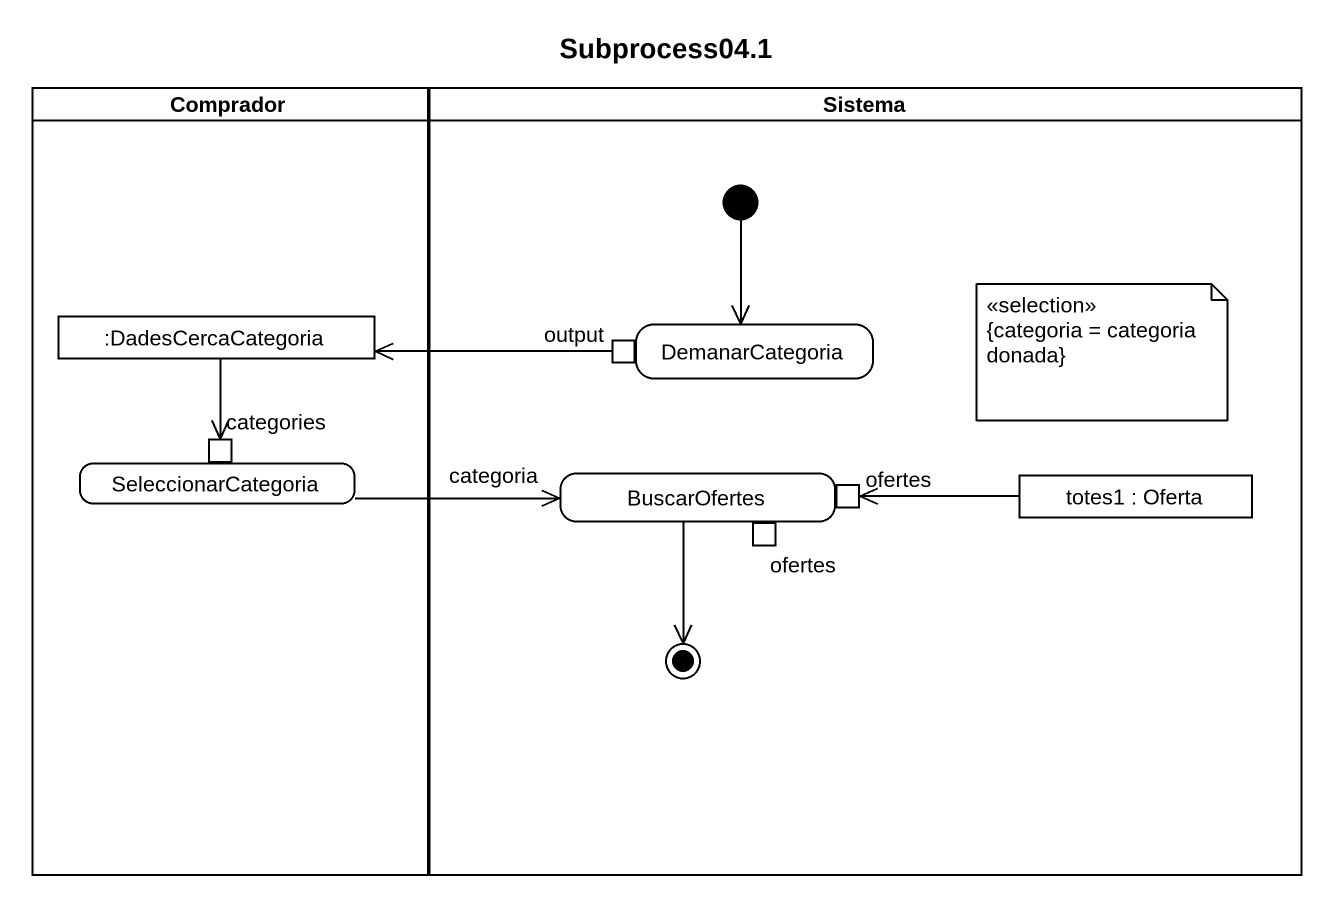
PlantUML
@startuml
title Subprocess04.1
hide empty description
state Comprador <<partition>> {
  state ":DadesCercaCategoria" as DadesCercaCategoria <<object>>
  state SeleccionarCategoria {
    state categories <<inputPin>>
  }
}
state Sistema <<partition>> {
  state DemanarCategoria {
    state output <<outputPin>>
  }
  state BuscarOfertes {
    state ofertes <<outputPin>>
    state "ofertes" as ofertes_2 <<inputPin>>
  }
  state "totes1 : Oferta" as totes1 <<object>>
  [*] --> DemanarCategoria
  BuscarOfertes --> [*]
}
DadesCercaCategoria --> categories
output -left-> DadesCercaCategoria
SeleccionarCategoria -right-> BuscarOfertes : categoria
totes1 -left-> ofertes_2
note as N1
  <<selection>>
  {categoria = categoria donada}
end note
@enduml
